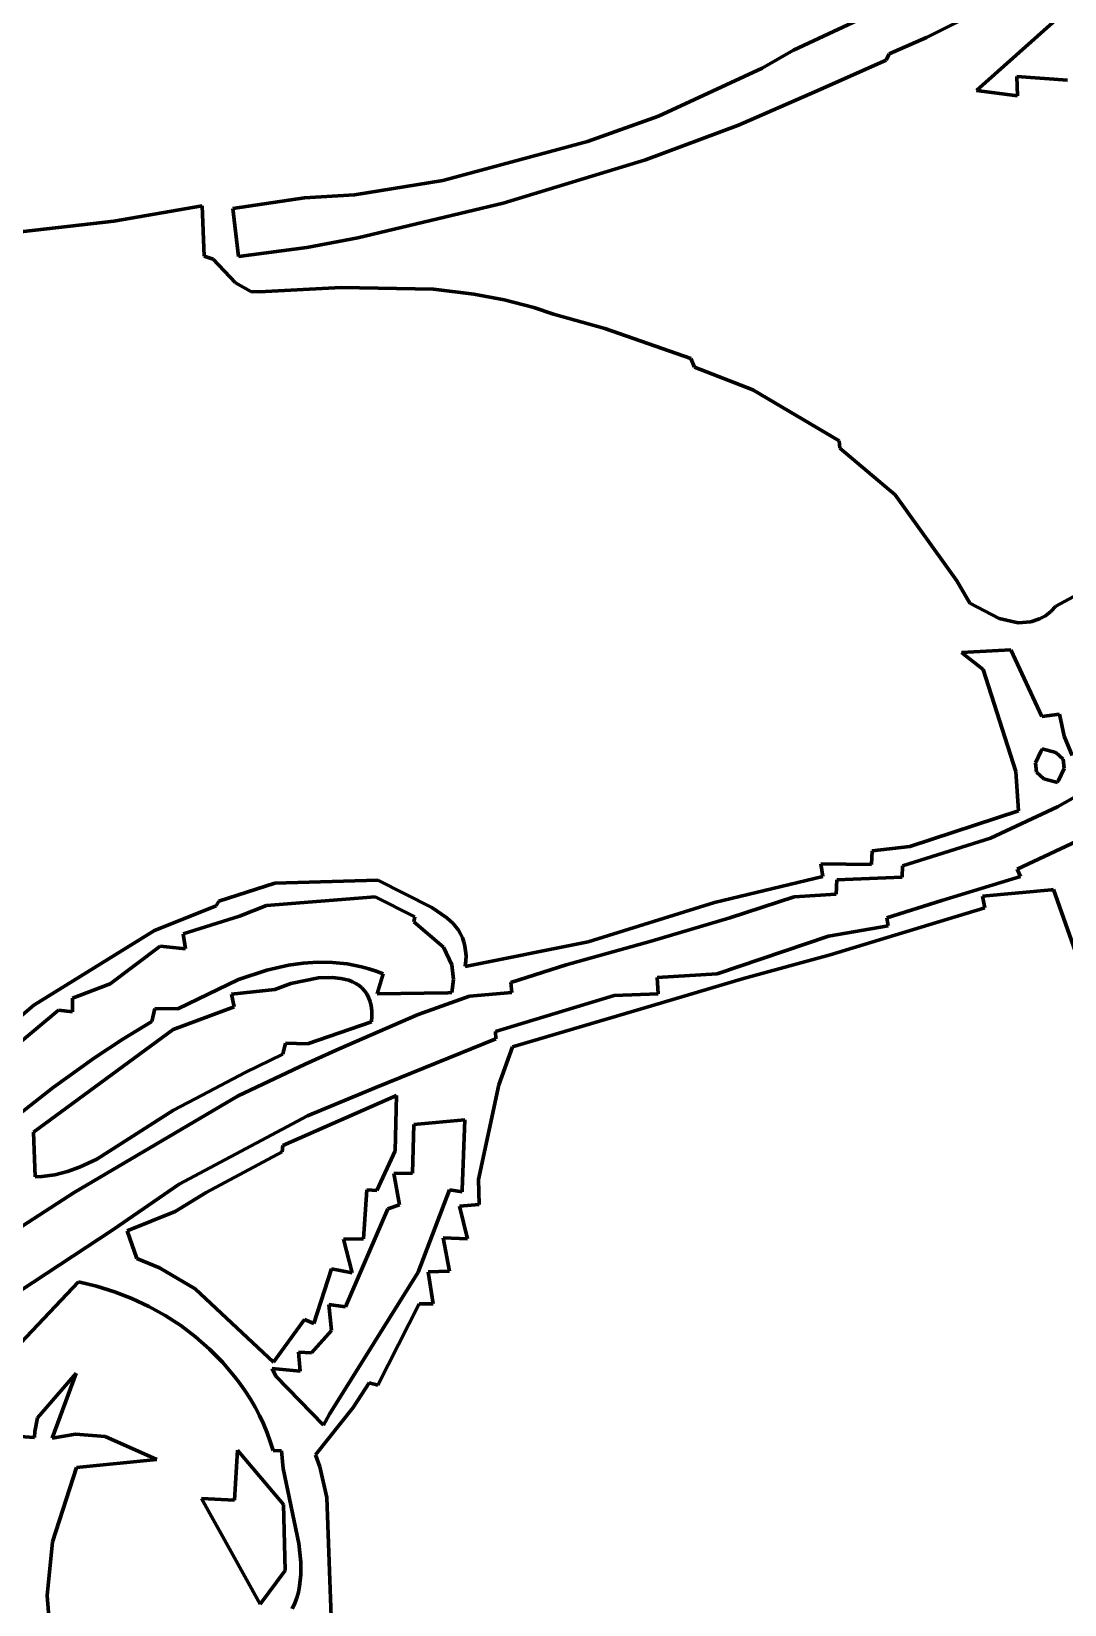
# Model space of a CAD drawing. Header units: millimetres. Extents: x 0 to 7.9, y 0 to 11.
# Drawn here: x 2.807 to 3.686, y 8.251 to 9.59 of the extents above; entities that cross this region are included whole.
import ezdxf

# ---------------------------------------------------------------- set-up
doc = ezdxf.new("R2010")
doc.units = ezdxf.units.MM
doc.layers.add('color#020202ff', color=7, linetype='CONTINUOUS', lineweight=100)
doc.layers.add('color#fefefeff', color=7, linetype='CONTINUOUS', lineweight=100)

msp = doc.modelspace()

# ---------------------------------------------------------------- linework, layer by layer
at = {"layer": 'color#020202ff'}
for p, q in [((3.5687, 9.5847), (3.631, 9.6157)), ((3.5316, 9.6094), (3.4556, 9.5738)), ((3.6788, 9.5998), (3.6114, 9.5396)), ((3.5369, 9.5707), (3.5687, 9.5847)), ((3.4556, 9.5738), (3.4287, 9.5586)), ((3.5345, 9.5653), (3.5369, 9.5707)), ((3.4287, 9.5586), (3.3405, 9.5177)), ((3.4736, 9.5385), (3.5345, 9.5653)), ((3.6463, 9.535), (3.6457, 9.5516)), ((3.6457, 9.5516), (3.6888, 9.5484)), ((3.4088, 9.5101), (3.4736, 9.5385)), ((3.6114, 9.5396), (3.6463, 9.535)), ((3.3405, 9.5177), (3.28, 9.4963)), ((3.3296, 9.4805), (3.4088, 9.5101)), ((3.28, 9.4963), (3.157, 9.463)), ((3.2082, 9.4436), (3.3296, 9.4805)), ((3.0817, 9.4508), (3.0393, 9.4483)), ((3.157, 9.463), (3.0817, 9.4508)), ((2.952, 9.4414), (2.8768, 9.4285)), ((2.9538, 9.3985), (2.952, 9.4414)), ((3.0393, 9.4483), (2.9783, 9.4393)), ((2.9783, 9.4393), (2.9829, 9.3983)), ((3.0846, 9.4141), (3.2082, 9.4436)), ((2.8768, 9.4285), (2.79, 9.4184)), ((3.0411, 9.4061), (3.0846, 9.4141)), ((2.9615, 9.3962), (2.9538, 9.3985)), ((2.9829, 9.3983), (3.0411, 9.4061)), ((2.9805, 9.3759), (2.9615, 9.3962)), ((2.9934, 9.3685), (2.9805, 9.3759)), ((3.0703, 9.372), (3.0006, 9.3684)), ((3.1489, 9.3704), (3.0703, 9.372)), ((3.1835, 9.3664), (3.1489, 9.3704)), ((3.0006, 9.3684), (2.9934, 9.3685)), ((3.2092, 9.3615), (3.1835, 9.3664)), ((3.2345, 9.3549), (3.2092, 9.3615)), ((3.2512, 9.3494), (3.2345, 9.3549)), ((3.2949, 9.3372), (3.2512, 9.3494)), ((3.3681, 9.3114), (3.2949, 9.3372)), ((3.3713, 9.3041), (3.3681, 9.3114)), ((3.4209, 9.2848), (3.3713, 9.3041)), ((3.4943, 9.2415), (3.4209, 9.2848)), ((3.4948, 9.2353), (3.4943, 9.2415)), ((3.5421, 9.1956), (3.4948, 9.2353)), ((3.5945, 9.1224), (3.5421, 9.1956)), ((3.7507, 9.1393), (3.6788, 9.1009)), ((3.6057, 9.1034), (3.5945, 9.1224)), ((3.6307, 9.0902), (3.6057, 9.1034)), ((3.6468, 9.0867), (3.6307, 9.0902)), ((3.665, 9.0899), (3.6574, 9.0874)), ((3.6699, 9.0926), (3.665, 9.0899)), ((3.6745, 9.0962), (3.6699, 9.0926)), ((3.6788, 9.1009), (3.6745, 9.0962)), ((3.6574, 9.0874), (3.6468, 9.0867)), ((3.5986, 9.0615), (3.6406, 9.0636)), ((3.6406, 9.0636), (3.6668, 9.007)), ((3.617, 9.047), (3.5986, 9.0615)), ((3.6448, 8.96), (3.617, 9.047)), ((3.6668, 9.007), (3.682, 9.0088)), ((3.682, 9.0088), (3.6858, 8.9903)), ((3.6858, 8.9903), (3.6927, 8.9737)), ((3.6662, 8.9778), (3.6615, 8.9675)), ((3.6673, 8.9795), (3.6662, 8.9778)), ((3.6789, 8.9763), (3.6673, 8.9795)), ((3.6851, 8.9707), (3.6789, 8.9763)), ((3.6859, 8.9628), (3.6851, 8.9707)), ((3.6471, 8.9266), (3.6448, 8.96)), ((3.6615, 8.9675), (3.6623, 8.9595)), ((3.6623, 8.9595), (3.6685, 8.954)), ((3.7342, 8.9604), (3.6801, 8.9301)), ((3.6812, 8.9525), (3.6859, 8.9628)), ((3.6685, 8.954), (3.6801, 8.9508)), ((3.6801, 8.9508), (3.6812, 8.9525)), ((3.6801, 8.9301), (3.6231, 8.9034)), ((3.5546, 8.8962), (3.6471, 8.9266)), ((3.6231, 8.9034), (3.5483, 8.8798)), ((3.6458, 8.8771), (3.7058, 8.905)), ((3.5219, 8.881), (3.5226, 8.8925)), ((3.5226, 8.8925), (3.5546, 8.8962)), ((3.4804, 8.8707), (3.4787, 8.8814)), ((3.4787, 8.8814), (3.5219, 8.881)), ((3.5483, 8.8798), (3.5481, 8.8702)), ((3.6487, 8.8708), (3.6458, 8.8771)), ((2.9663, 8.8499), (3.014, 8.8651)), ((3.014, 8.8651), (3.1015, 8.8675)), ((3.1015, 8.8675), (3.1475, 8.8443)), ((3.3881, 8.8486), (3.4804, 8.8707)), ((3.4924, 8.8679), (3.4918, 8.8557)), ((3.5481, 8.8702), (3.4924, 8.8679)), ((3.5818, 8.8503), (3.6487, 8.8708)), ((2.9641, 8.8457), (2.9663, 8.8499)), ((3.0993, 8.8535), (3.0068, 8.846)), ((3.1331, 8.8363), (3.0993, 8.8535)), ((3.2808, 8.8152), (3.3881, 8.8486)), ((3.4561, 8.8535), (3.4012, 8.8357)), ((3.4918, 8.8557), (3.4561, 8.8535)), ((3.5349, 8.8355), (3.5818, 8.8503)), ((3.6751, 8.8594), (3.6165, 8.8539)), ((3.6165, 8.8539), (3.6183, 8.8441)), ((3.6768, 8.8596), (3.6751, 8.8594)), ((3.6991, 8.7969), (3.6768, 8.8596)), ((2.9116, 8.8248), (2.9641, 8.8457)), ((2.984, 8.8369), (2.9358, 8.8221)), ((3.0068, 8.846), (2.984, 8.8369)), ((3.1323, 8.8322), (3.1331, 8.8363)), ((3.1475, 8.8443), (3.1603, 8.8357)), ((3.1603, 8.8357), (3.1657, 8.8307)), ((3.4012, 8.8357), (3.3344, 8.8158)), ((3.536, 8.8288), (3.5349, 8.8355)), ((3.6183, 8.8441), (3.5708, 8.8296)), ((2.8087, 8.7612), (2.9116, 8.8248)), ((2.9358, 8.8221), (2.9379, 8.8093)), ((3.1574, 8.8107), (3.1323, 8.8322)), ((3.1657, 8.8307), (3.1702, 8.825)), ((3.1702, 8.825), (3.172, 8.8219)), ((3.172, 8.8219), (3.1736, 8.8186)), ((3.4854, 8.8199), (3.536, 8.8288)), ((3.5708, 8.8296), (3.4867, 8.8041)), ((2.9163, 8.8115), (2.8739, 8.7794)), ((2.9379, 8.8093), (2.9163, 8.8115)), ((3.1645, 8.7957), (3.1574, 8.8107)), ((3.1736, 8.8186), (3.1749, 8.8151)), ((3.1749, 8.8151), (3.1758, 8.8114)), ((3.1758, 8.8114), (3.1764, 8.8075)), ((3.176, 8.7942), (3.2808, 8.8152)), ((3.3344, 8.8158), (3.2619, 8.7956)), ((3.3904, 8.7879), (3.4854, 8.8199)), ((3.0071, 8.791), (3.0255, 8.7952)), ((3.0255, 8.7952), (3.038, 8.797)), ((3.038, 8.797), (3.0504, 8.7979)), ((3.0504, 8.7979), (3.0629, 8.7977)), ((3.0629, 8.7977), (3.0754, 8.7964)), ((3.0754, 8.7964), (3.0878, 8.794)), ((3.166, 8.7832), (3.1645, 8.7957)), ((3.1765, 8.7989), (3.176, 8.7942)), ((3.1764, 8.8075), (3.1767, 8.8033)), ((3.1767, 8.8033), (3.1765, 8.7989)), ((3.2619, 8.7956), (3.2148, 8.7807)), ((3.4867, 8.8041), (3.4129, 8.784)), ((2.9314, 8.7582), (2.9829, 8.783)), ((2.9829, 8.783), (3.0071, 8.791)), ((3.0511, 8.7845), (3.0277, 8.7798)), ((3.0627, 8.7849), (3.0511, 8.7845)), ((3.0701, 8.7841), (3.0627, 8.7849)), ((3.0769, 8.7825), (3.0701, 8.7841)), ((3.08, 8.7812), (3.0769, 8.7825)), ((3.0829, 8.7798), (3.08, 8.7812)), ((3.0878, 8.794), (3.094, 8.7923)), ((3.094, 8.7923), (3.1002, 8.7903)), ((3.1002, 8.7903), (3.1063, 8.7879)), ((3.1063, 8.7879), (3.101, 8.771)), ((3.1647, 8.772), (3.166, 8.7832)), ((3.4129, 8.784), (3.3347, 8.7607)), ((3.3394, 8.7848), (3.3904, 8.7879)), ((3.3403, 8.7708), (3.3394, 8.7848)), ((2.8739, 8.7794), (2.8418, 8.7673)), ((3.0139, 8.7747), (2.9771, 8.7707)), ((2.9771, 8.7707), (2.9794, 8.76)), ((3.0277, 8.7798), (3.0139, 8.7747)), ((3.0857, 8.778), (3.0829, 8.7798)), ((3.0881, 8.7759), (3.0857, 8.778)), ((3.0903, 8.7735), (3.0881, 8.7759)), ((3.0922, 8.7708), (3.0903, 8.7735)), ((3.0938, 8.7678), (3.0922, 8.7708)), ((3.095, 8.7644), (3.0938, 8.7678)), ((3.101, 8.771), (3.1612, 8.7719)), ((3.1797, 8.769), (3.136, 8.7533)), ((3.1612, 8.7719), (3.1647, 8.772)), ((3.2157, 8.7721), (3.1797, 8.769)), ((3.2018, 8.7389), (3.3027, 8.7696)), ((3.2148, 8.7807), (3.2157, 8.7721)), ((3.3027, 8.7696), (3.3403, 8.7708)), ((2.7207, 8.6863), (2.8087, 8.7612)), ((2.8299, 8.7569), (2.7669, 8.7044)), ((2.8417, 8.7555), (2.8299, 8.7569)), ((2.8418, 8.7673), (2.8417, 8.7555)), ((2.9093, 8.7475), (2.9119, 8.7583)), ((2.9119, 8.7583), (2.9314, 8.7582)), ((2.9794, 8.76), (2.9273, 8.7405)), ((3.0959, 8.7606), (3.095, 8.7644)), ((3.0964, 8.7565), (3.0959, 8.7606)), ((3.0966, 8.752), (3.0964, 8.7565)), ((3.3347, 8.7607), (3.2164, 8.7259)), ((2.8846, 8.7324), (2.9093, 8.7475)), ((3.0417, 8.7285), (3.0962, 8.747)), ((3.136, 8.7533), (3.0686, 8.7241)), ((3.0962, 8.747), (3.0966, 8.752)), ((2.9273, 8.7405), (2.8084, 8.6531)), ((2.8605, 8.7165), (2.8846, 8.7324)), ((3.0209, 8.7197), (3.023, 8.729)), ((3.023, 8.729), (3.0417, 8.7285)), ((3.0999, 8.6911), (3.2021, 8.7327)), ((3.2021, 8.7327), (3.2018, 8.7389)), ((2.8253, 8.6913), (2.8605, 8.7165)), ((2.9888, 8.7041), (3.0209, 8.7197)), ((3.0686, 8.7241), (3.0397, 8.711)), ((3.2164, 8.7259), (3.2047, 8.6936)), ((2.952, 8.6847), (2.9888, 8.7041)), ((3.0397, 8.711), (2.9828, 8.6842)), ((2.7799, 8.6557), (2.8253, 8.6913)), ((3.0417, 8.6671), (3.0999, 8.6911)), ((3.2047, 8.6936), (3.1872, 8.6129)), ((2.9828, 8.6842), (2.8432, 8.602)), ((2.9276, 8.6719), (2.952, 8.6847)), ((3.1175, 8.6843), (3.0209, 8.6419)), ((3.1163, 8.6372), (3.1175, 8.6843)), ((2.8624, 8.6301), (2.9276, 8.6719)), ((2.9325, 8.6089), (3.0417, 8.6671)), ((3.1758, 8.6636), (3.1324, 8.6598)), ((3.1735, 8.6041), (3.1758, 8.6636)), ((2.8084, 8.6531), (2.8099, 8.6151)), ((3.1324, 8.6598), (3.1312, 8.6183)), ((3.0202, 8.6366), (2.9556, 8.602)), ((3.0209, 8.6419), (3.0202, 8.6366)), ((3.1008, 8.6037), (3.1163, 8.6372)), ((2.8374, 8.6197), (2.8476, 8.6233)), ((2.8476, 8.6233), (2.8624, 8.6301)), ((2.8099, 8.6151), (2.8156, 8.6155)), ((2.8156, 8.6155), (2.8267, 8.617)), ((2.8267, 8.617), (2.8374, 8.6197)), ((2.8759, 8.5702), (2.9325, 8.6089)), ((3.1312, 8.6183), (3.1152, 8.618)), ((3.1152, 8.618), (3.1202, 8.5913)), ((3.1872, 8.6129), (3.1878, 8.5918)), ((2.8432, 8.602), (2.7675, 8.553)), ((2.9556, 8.602), (2.929, 8.5857)), ((3.0895, 8.5625), (3.0922, 8.6042)), ((3.0922, 8.6042), (3.1008, 8.6037)), ((3.1361, 8.5342), (3.1627, 8.6042)), ((3.1627, 8.6042), (3.1734, 8.6024)), ((3.1734, 8.6024), (3.1735, 8.6041)), ((2.929, 8.5857), (2.8883, 8.5693)), ((3.1102, 8.5879), (3.0741, 8.5046)), ((3.1202, 8.5913), (3.1102, 8.5879)), ((3.1878, 8.5918), (3.1712, 8.5902)), ((3.1712, 8.5902), (3.1779, 8.5625)), ((2.7663, 8.498), (2.8759, 8.5702)), ((2.8883, 8.5693), (2.8966, 8.5456)), ((3.0723, 8.5622), (3.0895, 8.5625)), ((3.0798, 8.5334), (3.0723, 8.5622)), ((3.1779, 8.5625), (3.1573, 8.5634)), ((3.1573, 8.5634), (3.1627, 8.5349)), ((2.8966, 8.5456), (2.9157, 8.5378)), ((2.9157, 8.5378), (2.9462, 8.52)), ((3.0472, 8.4904), (3.0623, 8.5368)), ((3.0604, 8.4133), (3.1361, 8.5342)), ((3.0623, 8.5368), (3.0798, 8.5334)), ((3.1627, 8.5349), (3.1446, 8.5345)), ((3.1446, 8.5345), (3.1488, 8.5071)), ((2.8468, 8.5258), (2.7975, 8.4737)), ((2.8622, 8.5221), (2.8468, 8.5258)), ((2.8774, 8.5174), (2.8622, 8.5221)), ((2.8922, 8.5117), (2.8774, 8.5174)), ((2.9462, 8.52), (3.0127, 8.4576)), ((2.9066, 8.5049), (2.8922, 8.5117)), ((2.9205, 8.4972), (2.9066, 8.5049)), ((3.0741, 8.5046), (3.0599, 8.5067)), ((3.0599, 8.5067), (3.0621, 8.4845)), ((3.1368, 8.5071), (3.1015, 8.438)), ((3.1488, 8.5071), (3.1368, 8.5071)), ((2.9338, 8.4886), (2.9205, 8.4972)), ((2.9465, 8.4791), (2.9338, 8.4886)), ((3.0127, 8.4576), (3.0392, 8.4939)), ((3.0392, 8.4939), (3.0472, 8.4904)), ((2.9584, 8.4687), (2.9465, 8.4791)), ((3.0621, 8.4845), (3.0453, 8.4653)), ((2.9695, 8.4574), (2.9584, 8.4687)), ((3.0453, 8.4653), (3.034, 8.4659)), ((3.034, 8.4659), (3.0355, 8.4497)), ((2.812, 8.41), (2.8447, 8.4481)), ((2.8447, 8.4481), (2.8244, 8.3929)), ((2.9797, 8.4454), (2.9695, 8.4574)), ((3.0355, 8.4497), (3.0118, 8.4522)), ((3.0118, 8.4522), (3.0147, 8.4455)), ((2.9844, 8.4391), (2.9797, 8.4454)), ((2.9889, 8.4326), (2.9844, 8.4391)), ((3.0147, 8.4455), (3.0553, 8.404)), ((3.0942, 8.4399), (3.0806, 8.4188)), ((3.1015, 8.438), (3.0942, 8.4399)), ((2.9931, 8.426), (2.9889, 8.4326)), ((2.9971, 8.4191), (2.9931, 8.426)), ((2.8095, 8.3985), (2.812, 8.41)), ((3.0008, 8.4121), (2.9971, 8.4191)), ((3.0042, 8.4049), (3.0008, 8.4121)), ((3.0806, 8.4188), (3.0487, 8.3787)), ((3.0553, 8.404), (3.0604, 8.4133)), ((2.7801, 8.3953), (2.8094, 8.3934)), ((2.8094, 8.3934), (2.8095, 8.3985)), ((2.8244, 8.3929), (2.8443, 8.3963)), ((2.8443, 8.3963), (2.8696, 8.3942)), ((2.8696, 8.3942), (2.9136, 8.3746)), ((3.0073, 8.3975), (3.0042, 8.4049)), ((3.0101, 8.39), (3.0073, 8.3975)), ((2.9797, 8.3402), (2.9822, 8.3825)), ((2.9822, 8.3825), (3.0213, 8.3365)), ((3.0125, 8.3823), (3.0101, 8.39)), ((3.0196, 8.382), (3.0125, 8.3823)), ((3.0211, 8.367), (3.0196, 8.382)), ((2.8452, 8.3679), (2.8248, 8.3045)), ((2.9136, 8.3746), (2.8452, 8.3679)), ((3.0343, 8.3031), (3.0211, 8.367)), ((3.0487, 8.3787), (3.0523, 8.3685)), ((3.0523, 8.3685), (3.0583, 8.3424)), ((2.9768, 8.2961), (2.9514, 8.3414)), ((2.9514, 8.3414), (2.9797, 8.3402)), ((3.0583, 8.3424), (3.0625, 8.2253)), ((3.0213, 8.3365), (3.0227, 8.2802)), ((2.8248, 8.3045), (2.8202, 8.2589)), ((3.036, 8.2873), (3.0343, 8.3031)), ((3.0016, 8.2516), (2.9768, 8.2961)), ((3.036, 8.2769), (3.036, 8.2873)), ((3.0227, 8.2802), (3.0016, 8.2516)), ((3.0349, 8.2668), (3.036, 8.2769)), ((3.0326, 8.2571), (3.034, 8.2619)), ((3.034, 8.2619), (3.0349, 8.2668)), ((2.8202, 8.2589), (2.823, 8.2229)), ((3.0288, 8.2477), (3.0309, 8.2524)), ((3.0309, 8.2524), (3.0326, 8.2571))]:
    msp.add_line(p, q, dxfattribs=at)
at = {"layer": 'color#fefefeff'}
for p, q in [((3.631, 9.6157), (3.5687, 9.5847)), ((3.4556, 9.5738), (3.5316, 9.6094)), ((3.6114, 9.5396), (3.6788, 9.5998)), ((3.5687, 9.5847), (3.5369, 9.5707)), ((3.4287, 9.5586), (3.4556, 9.5738)), ((3.5369, 9.5707), (3.5345, 9.5653)), ((3.3405, 9.5177), (3.4287, 9.5586)), ((3.5345, 9.5653), (3.4736, 9.5385)), ((3.6888, 9.5484), (3.6457, 9.5516)), ((3.6457, 9.5516), (3.6463, 9.535)), ((3.4736, 9.5385), (3.4088, 9.5101)), ((3.6463, 9.535), (3.6114, 9.5396)), ((3.28, 9.4963), (3.3405, 9.5177)), ((3.4088, 9.5101), (3.3296, 9.4805)), ((3.157, 9.463), (3.28, 9.4963)), ((3.3296, 9.4805), (3.2082, 9.4436)), ((3.0393, 9.4483), (3.0817, 9.4508)), ((3.0817, 9.4508), (3.157, 9.463)), ((2.8768, 9.4285), (2.952, 9.4414)), ((2.952, 9.4414), (2.9538, 9.3985)), ((2.9783, 9.4393), (3.0393, 9.4483)), ((2.9829, 9.3983), (2.9783, 9.4393)), ((3.2082, 9.4436), (3.0846, 9.4141)), ((2.79, 9.4184), (2.8768, 9.4285)), ((3.0846, 9.4141), (3.0411, 9.4061)), ((2.9538, 9.3985), (2.9615, 9.3962)), ((3.0411, 9.4061), (2.9829, 9.3983)), ((2.9615, 9.3962), (2.9805, 9.3759)), ((2.9805, 9.3759), (2.9934, 9.3685)), ((3.0006, 9.3684), (3.0703, 9.372)), ((3.0703, 9.372), (3.1489, 9.3704)), ((3.1489, 9.3704), (3.1835, 9.3664)), ((2.9934, 9.3685), (3.0006, 9.3684)), ((3.1835, 9.3664), (3.2092, 9.3615)), ((3.2092, 9.3615), (3.2345, 9.3549)), ((3.2345, 9.3549), (3.2512, 9.3494)), ((3.2512, 9.3494), (3.2949, 9.3372)), ((3.2949, 9.3372), (3.3681, 9.3114)), ((3.3681, 9.3114), (3.3713, 9.3041)), ((3.3713, 9.3041), (3.4209, 9.2848)), ((3.4209, 9.2848), (3.4943, 9.2415)), ((3.4943, 9.2415), (3.4948, 9.2353)), ((3.4948, 9.2353), (3.5421, 9.1956)), ((3.5421, 9.1956), (3.5945, 9.1224)), ((3.6788, 9.1009), (3.7507, 9.1393)), ((3.5945, 9.1224), (3.6057, 9.1034)), ((3.6057, 9.1034), (3.6307, 9.0902)), ((3.6307, 9.0902), (3.6468, 9.0867)), ((3.6574, 9.0874), (3.665, 9.0899)), ((3.665, 9.0899), (3.6699, 9.0926)), ((3.6699, 9.0926), (3.6745, 9.0962)), ((3.6745, 9.0962), (3.6788, 9.1009)), ((3.6468, 9.0867), (3.6574, 9.0874)), ((3.6406, 9.0636), (3.5986, 9.0615)), ((3.6668, 9.007), (3.6406, 9.0636)), ((3.5986, 9.0615), (3.617, 9.047)), ((3.617, 9.047), (3.6448, 8.96)), ((3.682, 9.0088), (3.6668, 9.007)), ((3.6858, 8.9903), (3.682, 9.0088)), ((3.6927, 8.9737), (3.6858, 8.9903)), ((3.6615, 8.9675), (3.6662, 8.9778)), ((3.6662, 8.9778), (3.6673, 8.9795)), ((3.6673, 8.9795), (3.6789, 8.9763)), ((3.6789, 8.9763), (3.6851, 8.9707)), ((3.6851, 8.9707), (3.6859, 8.9628)), ((3.6448, 8.96), (3.6471, 8.9266)), ((3.6623, 8.9595), (3.6615, 8.9675)), ((3.6685, 8.954), (3.6623, 8.9595)), ((3.6801, 8.9301), (3.7342, 8.9604)), ((3.6859, 8.9628), (3.6812, 8.9525)), ((3.6801, 8.9508), (3.6685, 8.954)), ((3.6812, 8.9525), (3.6801, 8.9508)), ((3.6231, 8.9034), (3.6801, 8.9301)), ((3.6471, 8.9266), (3.5546, 8.8962)), ((3.5483, 8.8798), (3.6231, 8.9034)), ((3.7058, 8.905), (3.6458, 8.8771)), ((3.5226, 8.8925), (3.5219, 8.881)), ((3.5546, 8.8962), (3.5226, 8.8925)), ((3.5219, 8.881), (3.4787, 8.8814)), ((3.4787, 8.8814), (3.4804, 8.8707)), ((3.5481, 8.8702), (3.5483, 8.8798)), ((3.6458, 8.8771), (3.6487, 8.8708)), ((3.014, 8.8651), (2.9663, 8.8499)), ((3.1015, 8.8675), (3.014, 8.8651)), ((3.1475, 8.8443), (3.1015, 8.8675)), ((3.4804, 8.8707), (3.3881, 8.8486)), ((3.4918, 8.8557), (3.4924, 8.8679)), ((3.4924, 8.8679), (3.5481, 8.8702)), ((3.6487, 8.8708), (3.5818, 8.8503)), ((2.9663, 8.8499), (2.9641, 8.8457)), ((3.0068, 8.846), (3.0993, 8.8535)), ((3.0993, 8.8535), (3.1331, 8.8363)), ((3.3881, 8.8486), (3.2808, 8.8152)), ((3.4012, 8.8357), (3.4561, 8.8535)), ((3.4561, 8.8535), (3.4918, 8.8557)), ((3.5818, 8.8503), (3.5349, 8.8355)), ((3.6165, 8.8539), (3.6751, 8.8594)), ((3.6183, 8.8441), (3.6165, 8.8539)), ((3.6751, 8.8594), (3.6768, 8.8596)), ((3.6768, 8.8596), (3.6991, 8.7969)), ((2.9641, 8.8457), (2.9116, 8.8248)), ((2.9358, 8.8221), (2.984, 8.8369)), ((2.984, 8.8369), (3.0068, 8.846)), ((3.1331, 8.8363), (3.1323, 8.8322)), ((3.1603, 8.8357), (3.1475, 8.8443)), ((3.1657, 8.8307), (3.1603, 8.8357)), ((3.3344, 8.8158), (3.4012, 8.8357)), ((3.5349, 8.8355), (3.536, 8.8288)), ((3.5708, 8.8296), (3.6183, 8.8441)), ((2.9116, 8.8248), (2.8087, 8.7612)), ((2.9379, 8.8093), (2.9358, 8.8221)), ((3.1323, 8.8322), (3.1574, 8.8107)), ((3.1702, 8.825), (3.1657, 8.8307)), ((3.172, 8.8219), (3.1702, 8.825)), ((3.1736, 8.8186), (3.172, 8.8219)), ((3.536, 8.8288), (3.4854, 8.8199)), ((3.4867, 8.8041), (3.5708, 8.8296)), ((2.8739, 8.7794), (2.9163, 8.8115)), ((2.9163, 8.8115), (2.9379, 8.8093)), ((3.1574, 8.8107), (3.1645, 8.7957)), ((3.1749, 8.8151), (3.1736, 8.8186)), ((3.1758, 8.8114), (3.1749, 8.8151)), ((3.1764, 8.8075), (3.1758, 8.8114)), ((3.2808, 8.8152), (3.176, 8.7942)), ((3.2619, 8.7956), (3.3344, 8.8158)), ((3.4854, 8.8199), (3.3904, 8.7879)), ((3.0255, 8.7952), (3.0071, 8.791)), ((3.038, 8.797), (3.0255, 8.7952)), ((3.0504, 8.7979), (3.038, 8.797)), ((3.0629, 8.7977), (3.0504, 8.7979)), ((3.0754, 8.7964), (3.0629, 8.7977)), ((3.0878, 8.794), (3.0754, 8.7964)), ((3.1645, 8.7957), (3.166, 8.7832)), ((3.176, 8.7942), (3.1765, 8.7989)), ((3.1767, 8.8033), (3.1764, 8.8075)), ((3.1765, 8.7989), (3.1767, 8.8033)), ((3.2148, 8.7807), (3.2619, 8.7956)), ((3.4129, 8.784), (3.4867, 8.8041)), ((2.9829, 8.783), (2.9314, 8.7582)), ((3.0071, 8.791), (2.9829, 8.783)), ((3.0277, 8.7798), (3.0511, 8.7845)), ((3.0511, 8.7845), (3.0627, 8.7849)), ((3.0627, 8.7849), (3.0701, 8.7841)), ((3.0701, 8.7841), (3.0769, 8.7825)), ((3.0769, 8.7825), (3.08, 8.7812)), ((3.08, 8.7812), (3.0829, 8.7798)), ((3.094, 8.7923), (3.0878, 8.794)), ((3.1002, 8.7903), (3.094, 8.7923)), ((3.1063, 8.7879), (3.1002, 8.7903)), ((3.101, 8.771), (3.1063, 8.7879)), ((3.166, 8.7832), (3.1647, 8.772)), ((3.3347, 8.7607), (3.4129, 8.784)), ((3.3904, 8.7879), (3.3394, 8.7848)), ((3.3394, 8.7848), (3.3403, 8.7708)), ((2.8418, 8.7673), (2.8739, 8.7794)), ((2.9771, 8.7707), (3.0139, 8.7747)), ((2.9794, 8.76), (2.9771, 8.7707)), ((3.0139, 8.7747), (3.0277, 8.7798)), ((3.0829, 8.7798), (3.0857, 8.778)), ((3.0857, 8.778), (3.0881, 8.7759)), ((3.0881, 8.7759), (3.0903, 8.7735)), ((3.0903, 8.7735), (3.0922, 8.7708)), ((3.0922, 8.7708), (3.0938, 8.7678)), ((3.0938, 8.7678), (3.095, 8.7644)), ((3.1612, 8.7719), (3.101, 8.771)), ((3.136, 8.7533), (3.1797, 8.769)), ((3.1647, 8.772), (3.1612, 8.7719)), ((3.1797, 8.769), (3.2157, 8.7721)), ((3.3027, 8.7696), (3.2018, 8.7389)), ((3.2157, 8.7721), (3.2148, 8.7807)), ((3.3403, 8.7708), (3.3027, 8.7696)), ((2.8087, 8.7612), (2.7207, 8.6863)), ((2.7669, 8.7044), (2.8299, 8.7569)), ((2.8299, 8.7569), (2.8417, 8.7555)), ((2.8417, 8.7555), (2.8418, 8.7673)), ((2.9119, 8.7583), (2.9093, 8.7475)), ((2.9314, 8.7582), (2.9119, 8.7583)), ((2.9273, 8.7405), (2.9794, 8.76)), ((3.095, 8.7644), (3.0959, 8.7606)), ((3.0959, 8.7606), (3.0964, 8.7565)), ((3.0964, 8.7565), (3.0966, 8.752)), ((3.2164, 8.7259), (3.3347, 8.7607)), ((2.9093, 8.7475), (2.8846, 8.7324)), ((3.0962, 8.747), (3.0417, 8.7285)), ((3.0686, 8.7241), (3.136, 8.7533)), ((3.0966, 8.752), (3.0962, 8.747)), ((2.8084, 8.6531), (2.9273, 8.7405)), ((2.8846, 8.7324), (2.8605, 8.7165)), ((3.023, 8.729), (3.0209, 8.7197)), ((3.0417, 8.7285), (3.023, 8.729)), ((3.2021, 8.7327), (3.0999, 8.6911)), ((3.2018, 8.7389), (3.2021, 8.7327)), ((2.8605, 8.7165), (2.8253, 8.6913)), ((3.0209, 8.7197), (2.9888, 8.7041)), ((3.0397, 8.711), (3.0686, 8.7241)), ((3.2047, 8.6936), (3.2164, 8.7259)), ((2.9888, 8.7041), (2.952, 8.6847)), ((2.9828, 8.6842), (3.0397, 8.711)), ((2.8253, 8.6913), (2.7799, 8.6557)), ((3.0999, 8.6911), (3.0417, 8.6671)), ((3.1872, 8.6129), (3.2047, 8.6936)), ((2.8432, 8.602), (2.9828, 8.6842)), ((2.952, 8.6847), (2.9276, 8.6719)), ((3.0209, 8.6419), (3.1175, 8.6843)), ((3.1175, 8.6843), (3.1163, 8.6372)), ((2.9276, 8.6719), (2.8624, 8.6301)), ((3.0417, 8.6671), (2.9325, 8.6089)), ((3.1324, 8.6598), (3.1758, 8.6636)), ((3.1758, 8.6636), (3.1735, 8.6041)), ((2.8099, 8.6151), (2.8084, 8.6531)), ((3.1312, 8.6183), (3.1324, 8.6598)), ((2.9556, 8.602), (3.0202, 8.6366)), ((3.0202, 8.6366), (3.0209, 8.6419)), ((3.1163, 8.6372), (3.1008, 8.6037)), ((2.8476, 8.6233), (2.8374, 8.6197)), ((2.8624, 8.6301), (2.8476, 8.6233)), ((2.8156, 8.6155), (2.8099, 8.6151)), ((2.8267, 8.617), (2.8156, 8.6155)), ((2.8374, 8.6197), (2.8267, 8.617)), ((2.9325, 8.6089), (2.8759, 8.5702)), ((3.1152, 8.618), (3.1312, 8.6183)), ((3.1202, 8.5913), (3.1152, 8.618)), ((3.1878, 8.5918), (3.1872, 8.6129)), ((2.7675, 8.553), (2.8432, 8.602)), ((2.929, 8.5857), (2.9556, 8.602)), ((3.0922, 8.6042), (3.0895, 8.5625)), ((3.1008, 8.6037), (3.0922, 8.6042)), ((3.1627, 8.6042), (3.1361, 8.5342)), ((3.1734, 8.6024), (3.1627, 8.6042)), ((3.1735, 8.6041), (3.1734, 8.6024)), ((2.8883, 8.5693), (2.929, 8.5857)), ((3.0741, 8.5046), (3.1102, 8.5879)), ((3.1102, 8.5879), (3.1202, 8.5913)), ((3.1712, 8.5902), (3.1878, 8.5918)), ((3.1779, 8.5625), (3.1712, 8.5902)), ((2.8759, 8.5702), (2.7663, 8.498)), ((2.8966, 8.5456), (2.8883, 8.5693)), ((3.0895, 8.5625), (3.0723, 8.5622)), ((3.0723, 8.5622), (3.0798, 8.5334)), ((3.1627, 8.5349), (3.1573, 8.5634)), ((3.1573, 8.5634), (3.1779, 8.5625)), ((2.9157, 8.5378), (2.8966, 8.5456)), ((2.9462, 8.52), (2.9157, 8.5378)), ((3.0623, 8.5368), (3.0472, 8.4904)), ((3.1361, 8.5342), (3.0604, 8.4133)), ((3.0798, 8.5334), (3.0623, 8.5368)), ((3.1446, 8.5345), (3.1627, 8.5349)), ((3.1488, 8.5071), (3.1446, 8.5345)), ((2.7975, 8.4737), (2.8468, 8.5258)), ((2.8468, 8.5258), (2.8622, 8.5221)), ((2.8622, 8.5221), (2.8774, 8.5174)), ((2.8774, 8.5174), (2.8922, 8.5117)), ((3.0127, 8.4576), (2.9462, 8.52)), ((2.8922, 8.5117), (2.9066, 8.5049)), ((2.9066, 8.5049), (2.9205, 8.4972)), ((3.0621, 8.4845), (3.0599, 8.5067)), ((3.0599, 8.5067), (3.0741, 8.5046)), ((3.1015, 8.438), (3.1368, 8.5071)), ((3.1368, 8.5071), (3.1488, 8.5071)), ((2.9205, 8.4972), (2.9338, 8.4886)), ((2.9338, 8.4886), (2.9465, 8.4791)), ((3.0392, 8.4939), (3.0127, 8.4576)), ((3.0472, 8.4904), (3.0392, 8.4939)), ((2.9465, 8.4791), (2.9584, 8.4687)), ((3.0453, 8.4653), (3.0621, 8.4845)), ((2.9584, 8.4687), (2.9695, 8.4574)), ((3.0355, 8.4497), (3.034, 8.4659)), ((3.034, 8.4659), (3.0453, 8.4653)), ((2.8447, 8.4481), (2.812, 8.41)), ((2.8244, 8.3929), (2.8447, 8.4481)), ((2.9695, 8.4574), (2.9797, 8.4454)), ((3.0147, 8.4455), (3.0118, 8.4522)), ((3.0118, 8.4522), (3.0355, 8.4497)), ((2.9797, 8.4454), (2.9844, 8.4391)), ((2.9844, 8.4391), (2.9889, 8.4326)), ((3.0553, 8.404), (3.0147, 8.4455)), ((3.0806, 8.4188), (3.0942, 8.4399)), ((3.0942, 8.4399), (3.1015, 8.438)), ((2.9889, 8.4326), (2.9931, 8.426)), ((2.9931, 8.426), (2.9971, 8.4191)), ((2.812, 8.41), (2.8095, 8.3985)), ((2.9971, 8.4191), (3.0008, 8.4121)), ((3.0008, 8.4121), (3.0042, 8.4049)), ((3.0487, 8.3787), (3.0806, 8.4188)), ((3.0604, 8.4133), (3.0553, 8.404)), ((2.8094, 8.3934), (2.7801, 8.3953)), ((2.8095, 8.3985), (2.8094, 8.3934)), ((2.8443, 8.3963), (2.8244, 8.3929)), ((2.8696, 8.3942), (2.8443, 8.3963)), ((2.9136, 8.3746), (2.8696, 8.3942)), ((3.0042, 8.4049), (3.0073, 8.3975)), ((3.0073, 8.3975), (3.0101, 8.39)), ((2.9822, 8.3825), (2.9797, 8.3402)), ((3.0213, 8.3365), (2.9822, 8.3825)), ((3.0101, 8.39), (3.0125, 8.3823)), ((3.0125, 8.3823), (3.0196, 8.382)), ((3.0196, 8.382), (3.0211, 8.367)), ((2.8248, 8.3045), (2.8452, 8.3679)), ((2.8452, 8.3679), (2.9136, 8.3746)), ((3.0211, 8.367), (3.0343, 8.3031)), ((3.0523, 8.3685), (3.0487, 8.3787)), ((3.0583, 8.3424), (3.0523, 8.3685)), ((2.9797, 8.3402), (2.9514, 8.3414)), ((2.9514, 8.3414), (2.9768, 8.2961)), ((3.0625, 8.2253), (3.0583, 8.3424)), ((3.0227, 8.2802), (3.0213, 8.3365)), ((2.8202, 8.2589), (2.8248, 8.3045)), ((3.0343, 8.3031), (3.036, 8.2873)), ((2.9768, 8.2961), (3.0016, 8.2516)), ((3.036, 8.2873), (3.036, 8.2769)), ((3.0016, 8.2516), (3.0227, 8.2802)), ((3.036, 8.2769), (3.0349, 8.2668)), ((3.034, 8.2619), (3.0326, 8.2571)), ((3.0349, 8.2668), (3.034, 8.2619)), ((2.823, 8.2229), (2.8202, 8.2589)), ((3.0309, 8.2524), (3.0288, 8.2477)), ((3.0326, 8.2571), (3.0309, 8.2524))]:
    msp.add_line(p, q, dxfattribs=at)

doc.saveas('drawing.dxf')
